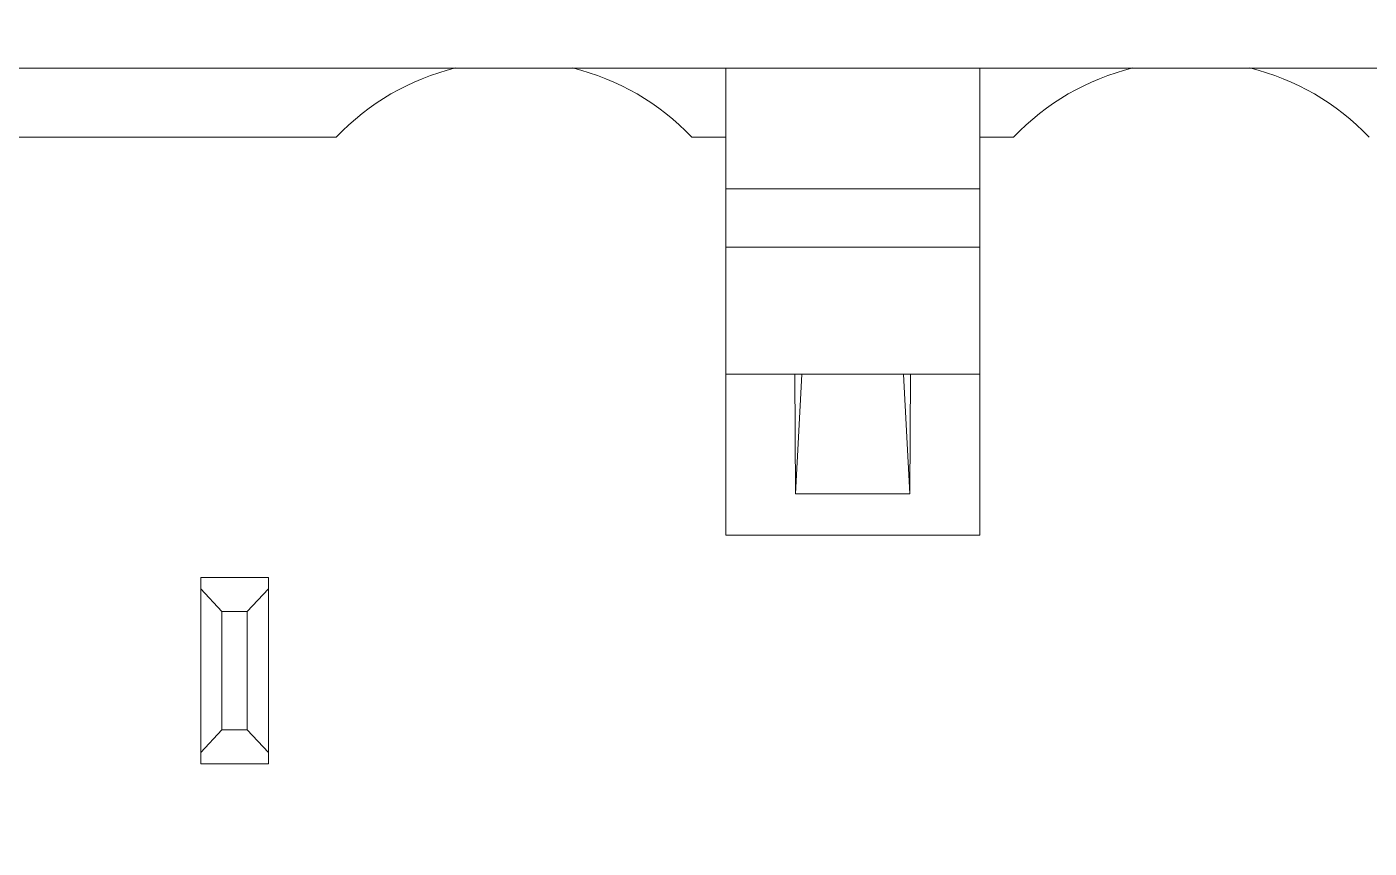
# Model space of a CAD drawing. Header units: millimetres. Extents: x 42151 to 59780, y 37376 to 44547.
# Drawn here: x 48003.47 to 48019.33, y 43298.85 to 43308.55 of the extents above; entities that cross this region are included whole.
import ezdxf

# ---------------------------------------------------------------- set-up
doc = ezdxf.new("R2010")
doc.units = ezdxf.units.MM
doc.set_wipeout_variables(frame=1)
doc.layers.add('000-PI-Oprema', color=30, linetype='Continuous', lineweight=5)
doc.layers.add('SI-ORMAR-Oprema', color=30, linetype='Continuous', lineweight=5)
doc.layers.add('004-PI-DIN Šina', color=3, linetype='Continuous')

# ---------------------------------------------------------------- blocks, each defined once
blk = doc.blocks.new('6ES7521-1BL00-0AB0')
blk.add_wipeout([(-17.4, 69.029), (17.4, 69.029), (17.4, -77.971), (-17.4, -77.971)]).dxf.layer = 'SI-ORMAR-Oprema'
blk.add_wipeout([(-17.4, 69.029), (17.4, 69.029), (17.4, -77.971), (-17.4, -77.971)]).dxf.layer = 'SI-ORMAR-Oprema'
at = {"layer": 'SI-ORMAR-Oprema'}
for p, q in [((12.4, 58.845), (-12.4, 58.845)), ((-1.5, 58.845), (-1.5, 57.418)), ((1.5, 58.845), (1.5, 57.418)), ((-6.1, 58.029), (-10, 58.029)), ((-1.5, 58.029), (-1.9, 58.029)), ((1.9, 58.029), (1.5, 58.029)), ((-1.5, 57.418), (-1.5, 56.729)), ((-1.5, 57.418), (1.5, 57.418)), ((1.5, 57.418), (1.5, 56.729)), ((-1.5, 56.729), (-1.5, 55.229)), ((-1.5, 56.729), (1.5, 56.729)), ((1.5, 56.729), (1.5, 55.229)), ((-1.5, 55.229), (-1.5, 53.329)), ((-1.5, 55.229), (1.5, 55.229)), ((-0.682, 55.229), (-0.674, 53.818)), ((-0.6, 55.229), (-0.674, 53.818)), ((0.674, 53.818), (0.6, 55.229)), ((0.674, 53.818), (0.682, 55.229)), ((1.5, 55.229), (1.5, 53.329)), ((-0.674, 53.818), (0.674, 53.818)), ((1.5, 53.329), (-1.5, 53.329)), ((-7.7, 52.829), (-6.9, 52.829)), ((-7.7, 52.695), (-7.7, 52.829)), ((-6.9, 52.829), (-6.9, 52.695)), ((-7.45, 52.429), (-7.7, 52.695)), ((-7.7, 50.762), (-7.7, 52.695)), ((-6.9, 52.695), (-7.15, 52.429)), ((-6.9, 52.695), (-6.9, 50.762)), ((-7.15, 52.429), (-7.45, 52.429)), ((-7.45, 52.429), (-7.45, 51.029)), ((-7.15, 51.029), (-7.15, 52.429)), ((-7.7, 50.762), (-7.45, 51.029)), ((-7.45, 51.029), (-7.15, 51.029)), ((-7.15, 51.029), (-6.9, 50.762)), ((-7.7, 50.629), (-7.7, 50.762)), ((-6.9, 50.762), (-6.9, 50.629)), ((-6.9, 50.629), (-7.7, 50.629))]:
    blk.add_line(p, q, dxfattribs=at)
for centre, start, end in [((-4, 56.029), 103.753, 136.3972), ((-4, 56.029), 43.6028, 76.247), ((4, 56.029), 103.753, 136.3972), ((4, 56.029), 43.6028, 76.247)]:
    blk.add_arc(centre, 2.9, start, end, dxfattribs=at)
blk = doc.blocks.new('*U117')
at = {"layer": '004-PI-DIN Šina'}
for p, q in [((297.61, 57.85), (-241.3, 57.85)), ((297.61, 57.789), (-241.3, 57.789)), ((297.61, 52.625), (-241.3, 52.625))]:
    blk.add_line(p, q, dxfattribs=at)

msp = doc.modelspace()

# ---------------------------------------------------------------- block references
at = {"layer": '000-PI-Oprema'}
msp.add_blockref('*U117', (48098.326, 43246.632), dxfattribs=at)

# ---------------------------------------------------------------- next in the draw order: block references
at = {"layer": '000-PI-Oprema', "ltscale": 0.25}
msp.add_blockref('6ES7521-1BL00-0AB0', (48013.227, 43249.218), dxfattribs=at)

doc.saveas('drawing.dxf')
